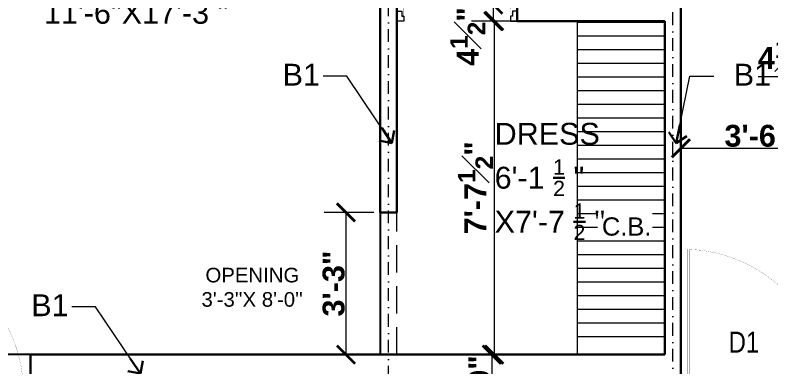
# Model space of a CAD drawing. Header units: feet. Extents: x 18471 to 30550, y -13540 to -11719.
# Drawn here: x 20827.5 to 21034.9, y -12785 to -12688.5 of the extents above; entities that cross this region are included whole.
import ezdxf

# ---------------------------------------------------------------- set-up
doc = ezdxf.new("R2010")
doc.units = ezdxf.units.FT
doc.header["$MEASUREMENT"] = 0
doc.header["$PDMODE"] = 2
for name, pattern in [('ACAD_ISO03W100', [30, 12, -18]), ('DASHDOT', [1, 0.5, -0.25, 0, -0.25]), ('DASHED', [0.75, 0.5, -0.25])]:
    doc.linetypes.add(name, pattern=pattern)
doc.layers.get('0').update_dxf_attribs({"lineweight": 30})
for name, color, linetype, lineweight in [('BEAM', 3, 'Continuous', 15), ('C.B.', 15, 'Continuous', 15), ('DIM', 7, 'Continuous', 18), ('DOOR', 32, 'Continuous', 13), ('HATCH', 9, 'Continuous', 20), ('JOINERY TEXT', 193, 'Continuous', 0), ('PROJ', 30, 'ACAD_ISO03W100', 13), ('TEXT', 7, 'Continuous', 30), ('WALL', 10, 'Continuous', 30)]:
    doc.layers.add(name, color=color, linetype=linetype, lineweight=lineweight)
doc.layers.add('BLK_1_FLR_1_REGULAR_ROOM_1', color=1, linetype='Continuous', plot=False)
doc.styles.add('AR. TEXT 01', font='arialbd.ttf')
doc.styles.add('DIM TEXT', font='GOTHIC.TTF', dxfattribs={"height": 5})
doc.styles.add('PLUMBING', font='gbeitc.shx', dxfattribs={"height": 550})
doc.styles.get("Standard").update_dxf_attribs({"font": 'ARIALN.TTF'})
doc.styles.add('TEX02', font='GARA.TTF')
doc.dimstyles.new('DIM 50', dxfattribs={"dimtxt": 6, "dimasz": 3, "dimexe": 6, "dimexo": 4, "dimgap": 0.3125, "dimtad": 1, "dimzin": 3, "dimdsep": 46, "dimlunit": 4, "dimtxsty": 'AR. TEXT 01', "dimblk": 'DOT', "dimcen": 0.09, "dimclrd": 5, "dimclre": 5, "dimclrt": 5, "dimazin": 0, "dimtfac": 0.8, "dimtofl": 0, "dimtmove": 1, "dimatfit": 3, "dimfxl": 6, "dimfxlon": 1, "dimfrac": 1, "dimtolj": 1, "dimtzin": 0, "dimlwd": -1, "dimlwe": -1, "dimarcsym": 1})
doc.dimstyles.new('STANDARD$7', dxfattribs={"dimtxt": 400, "dimasz": 400, "dimexe": 50, "dimexo": 0, "dimgap": 100, "dimtad": 0, "dimdec": 0, "dimzin": 0, "dimdsep": 46, "dimtxsty": 'PLUMBING', "dimcen": 0, "dimdle": 50, "dimse1": 1, "dimse2": 1, "dimclrd": 256, "dimclre": 63, "dimclrt": 256, "dimadec": 0, "dimazin": 0, "dimtfac": 1, "dimtdec": 0, "dimtofl": 0, "dimtmove": 0, "dimatfit": 3, "dimldrblk": 'OPEN90', "dimfxl": 1, "dimtolj": 1, "dimtzin": 0, "dimlwd": -1, "dimlwe": -1, "dimarcsym": 0})

# ---------------------------------------------------------------- blocks, each defined once
blk = doc.blocks.new('_ArchTick')
at = {"color": 0, "linetype": 'ByBlock', "const_width": 0.15}
blk.add_lwpolyline([(-0.5, -0.5), (0.5, 0.5)], dxfattribs=at)
blk = doc.blocks.new('*D189')
at = {"layer": 'Defpoints', "color": 0, "transparency": 16777216}
for p in [(21010.18, -12725.34), (21052.18, -12725.05), (21052.18, -12725.34)]:
    blk.add_point(p, dxfattribs=at)
at = {"layer": 'DIM', "ltscale": 5, "transparency": 16777216}
for p, q in [((21010.18, -12721.34), (21010.18, -12719.05)), ((21052.18, -12721.34), (21052.18, -12719.05)), ((21010.18, -12725.05), (21052.18, -12725.05))]:
    blk.add_line(p, q, dxfattribs=at)
at = {"layer": 'DIM', "transparency": 16777216, "xscale": 5, "yscale": 5, "zscale": 5, "rotation": 180}
blk.add_blockref('_ArchTick', (21010.18, -12725.05), dxfattribs=at)
at = {"layer": 'DIM', "transparency": 16777216, "xscale": 5, "yscale": 5, "zscale": 5}
blk.add_blockref('_ArchTick', (21052.18, -12725.05), dxfattribs=at)
at = {"layer": 'DIM', "transparency": 16777216, "insert": (21031.18, -12721.67), "char_height": 6, "attachment_point": 5, "style": 'AR. TEXT 01'}
blk.add_mtext('\\A1;3\'-6"', dxfattribs=at)
blk = doc.blocks.new('*D190')
at = {"layer": 'Defpoints', "color": 0, "transparency": 16777216}
for p in [(21052.18, -12725.34), (21056.68, -12725.05), (21056.68, -12754.06)]:
    blk.add_point(p, dxfattribs=at)
at = {"layer": 'DIM', "ltscale": 5, "transparency": 16777216}
for p, q in [((21031.41, -12705.41), (21047.35, -12705.41)), ((21047.35, -12705.41), (21054.43, -12725.05)), ((21052.18, -12721.34), (21052.18, -12719.05)), ((21056.68, -12734.05), (21056.68, -12719.05)), ((21052.18, -12725.05), (21056.68, -12725.05))]:
    blk.add_line(p, q, dxfattribs=at)
at = {"layer": 'DIM', "transparency": 16777216, "xscale": 5, "yscale": 5, "zscale": 5, "rotation": 180}
blk.add_blockref('_ArchTick', (21052.18, -12725.05), dxfattribs=at)
at = {"layer": 'DIM', "transparency": 16777216, "xscale": 5, "yscale": 5, "zscale": 5}
blk.add_blockref('_ArchTick', (21056.68, -12725.05), dxfattribs=at)
at = {"layer": 'DIM', "transparency": 16777216, "insert": (21039.38, -12700.28), "char_height": 6, "attachment_point": 5, "style": 'AR. TEXT 01'}
blk.add_mtext('\\A1;4{\\H0.800000x;\\S1#2;}"', dxfattribs=at)
blk = doc.blocks.new('*D195')
at = {"layer": 'Defpoints', "color": 0, "ltscale": 5, "transparency": 16777216}
for p in [(20929.93, -12742.66), (20918.26, -12781.66), (20929.93, -12781.66)]:
    blk.add_point(p, dxfattribs=at)
at = {"layer": 'DIM', "ltscale": 5, "transparency": 16777216}
for p, q in [((20925.93, -12742.66), (20912.26, -12742.66)), ((20918.26, -12742.66), (20918.26, -12781.66)), ((20925.93, -12781.66), (20912.26, -12781.66))]:
    blk.add_line(p, q, dxfattribs=at)
at = {"layer": 'DIM', "ltscale": 5, "transparency": 16777216, "xscale": 5, "yscale": 5, "zscale": 5}
for p, rotation in [((20918.26, -12742.66), 90), ((20918.26, -12781.66), 270)]:
    blk.add_blockref('_ArchTick', p, dxfattribs=dict(at, rotation=rotation))
at = {"layer": 'DIM', "ltscale": 5, "transparency": 16777216, "insert": (20914.89, -12762.16), "char_height": 6, "attachment_point": 5, "rotation": 90, "style": 'AR. TEXT 01'}
blk.add_mtext('\\A1;3\'-3"', dxfattribs=at)
blk = doc.blocks.new('*D202')
at = {"layer": 'Defpoints', "color": 0, "transparency": 16777216}
for p in [(20970.11, -12685.66), (20958.69, -12690.16), (20970.92, -12690.16)]:
    blk.add_point(p, dxfattribs=at)
at = {"layer": 'DIM', "ltscale": 5, "transparency": 16777216}
for p, q in [((20966.11, -12685.66), (20952.69, -12685.66)), ((20958.69, -12685.66), (20958.69, -12690.16)), ((20966.92, -12690.16), (20952.69, -12690.16))]:
    blk.add_line(p, q, dxfattribs=at)
at = {"layer": 'DIM', "transparency": 16777216, "xscale": 5, "yscale": 5, "zscale": 5}
for p, rotation in [((20958.69, -12685.66), 90), ((20958.69, -12690.16), 270)]:
    blk.add_blockref('_ArchTick', p, dxfattribs=dict(at, rotation=rotation))
at = {"layer": 'DIM', "transparency": 16777216, "insert": (20951.67, -12694.41), "char_height": 6, "attachment_point": 5, "rotation": 90, "style": 'AR. TEXT 01'}
blk.add_mtext('\\A1;4{\\H0.800000x;\\S1#2;}"', dxfattribs=at)
blk = doc.blocks.new('*D203')
at = {"layer": 'Defpoints', "color": 0, "ltscale": 5, "transparency": 16777216}
for p in [(20974.61, -12690.16), (20958.93, -12781.66), (20971.28, -12781.66)]:
    blk.add_point(p, dxfattribs=at)
at = {"layer": 'DIM', "ltscale": 5, "transparency": 16777216}
for p, q in [((20967.93, -12690.16), (20952.93, -12690.16)), ((20958.93, -12690.16), (20958.93, -12781.66)), ((20967.28, -12781.66), (20952.93, -12781.66))]:
    blk.add_line(p, q, dxfattribs=at)
at = {"layer": 'DIM', "ltscale": 5, "transparency": 16777216, "xscale": 5, "yscale": 5, "zscale": 5}
for p, rotation in [((20958.93, -12690.16), 90), ((20958.93, -12781.66), 270)]:
    blk.add_blockref('_ArchTick', p, dxfattribs=dict(at, rotation=rotation))
at = {"layer": 'DIM', "ltscale": 5, "transparency": 16777216, "insert": (20953.79, -12735.91), "char_height": 6, "attachment_point": 5, "rotation": 90, "style": 'AR. TEXT 01'}
blk.add_mtext('\\A1;7\'-7{\\H0.8x;\\S1#2;}"', dxfattribs=at)
blk = doc.blocks.new('*D204')
at = {"layer": 'Defpoints', "color": 0, "ltscale": 5, "transparency": 16777216}
for p in [(20971.28, -12781.66), (20958.31, -12790.66), (20970.72, -12790.66)]:
    blk.add_point(p, dxfattribs=at)
at = {"layer": 'DIM', "ltscale": 5, "transparency": 16777216}
for p, q in [((20967.28, -12781.66), (20952.31, -12781.66)), ((20958.31, -12781.66), (20958.31, -12790.66)), ((20966.72, -12790.66), (20952.31, -12790.66))]:
    blk.add_line(p, q, dxfattribs=at)
at = {"layer": 'DIM', "ltscale": 5, "transparency": 16777216, "xscale": 5, "yscale": 5, "zscale": 5}
for p, rotation in [((20958.31, -12781.66), 90), ((20958.31, -12790.66), 270)]:
    blk.add_blockref('_ArchTick', p, dxfattribs=dict(at, rotation=rotation))
at = {"layer": 'DIM', "ltscale": 5, "transparency": 16777216, "insert": (20954.93, -12786.16), "char_height": 6, "attachment_point": 5, "rotation": 90, "style": 'AR. TEXT 01'}
blk.add_mtext('\\A1;9"', dxfattribs=at)
blk = doc.blocks.new('A$Cb508cf72')
at = {"layer": 'DOOR'}
for points in [[(1.59, 31.98), (1.59, 33.65), (2.17, 33.65), (2.17, 35.23), (0, 35.23), (0, 31.98), (1.59, 31.98)], [(37.41, 31.98), (37.41, 33.65), (36.83, 33.65), (36.83, 35.23), (39, 35.23), (39, 31.98), (37.41, 31.98)]]:
    blk.add_lwpolyline(points, dxfattribs=at)
at = {"layer": 'DOOR', "const_width": 0.0364}
blk.add_lwpolyline([(37.12, 33.65, -0.383411), (1.68, 0.02, -0.414214)], format="xyb", dxfattribs=at)
blk.add_lwpolyline([(1.68, 0.02), (1.68, 33.34), (2.19, 33.34), (2.19, 0.02)], dxfattribs=at)
blk = doc.blocks.new('_Open90')
at = {"color": 0, "linetype": 'ByBlock', "lineweight": -2}
for p, q in [((-0.5, 0.5), (0, 0)), ((0, 0), (-1, 0)), ((0, 0), (-0.5, -0.5))]:
    blk.add_line(p, q, dxfattribs=at)
blk = doc.blocks.new('A$C3772fbca')
at = {"layer": 'BEAM', "linetype": 'DASHDOT', "ltscale": 7}
for p, q in [((287.25, 215.75), (287.25, 630)), ((365.25, 405), (365.25, 630))]:
    blk.add_line(p, q, dxfattribs=at)
at = {"layer": 'BEAM', "ltscale": 25, "char_height": 6, "width": 8.0557, "attachment_point": 1, "style": 'DIM TEXT'}
for insert in [(258.18, 493.78), (382, 493.78), (189.21, 430.55)]:
    blk.add_mtext('\\A1;{\\fArial|b0|i0|c0|p34;B1}', dxfattribs=dict(at, insert=insert))
at = {"layer": 'BEAM', "ltscale": 25}
for points in [[(288.17, 472.02), (275.85, 490.37), (269.35, 490.39)], [(366.17, 472.02), (369.96, 490.38), (376.54, 490.39)], [(219.19, 408.79), (206.87, 427.14), (200.38, 427.16)]]:
    blk.add_leader(points, dimstyle='STANDARD$7', override={"dimasz": 5}, dxfattribs=at)

msp = doc.modelspace()

# ---------------------------------------------------------------- hatches: boundary and pattern name
at = {"layer": 'HATCH'}
h = msp.add_hatch(dxfattribs=at)
h.set_pattern_fill('LINE', color=256, scale=30, style=0)
h.set_pattern_definition([(0, (3346.303, 27580.8044), (0, 3.75), [])])
h.paths.add_polyline_path([(21005.781, -12688.658), (20981.781, -12688.658), (20981.781, -12780.158), (21005.781, -12780.158)])
h.paths.add_polyline_path([(20987.254, -12742.763), (21002.384, -12742.763), (21002.384, -12750.434), (20987.254, -12750.434)], flags=16)

# ---------------------------------------------------------------- linework, layer by layer
at = {"layer": 'BLK_1_FLR_1_REGULAR_ROOM_1', "color": 1, "elevation": 0.023}
msp.add_lwpolyline([(20789.681, -12574.658), (20927.681, -12574.658), (20927.681, -12781.658), (20789.681, -12781.658)], close=True, dxfattribs=at)
at = {"layer": 'C.B.'}
msp.add_line((20981.781, -12781.658, 0.023), (20981.781, -12690.158, 0.023), dxfattribs=at)
at = {"layer": 'PROJ', "linetype": 'DASHED', "ltscale": 15}
for p, q in [((20927.681, -12781.658, 0.023), (20927.681, -12742.658, 0.023)), ((20932.181, -12781.658, 0.023), (20932.181, -12742.658, 0.023))]:
    msp.add_line(p, q, dxfattribs=at)
at = {"layer": 'WALL'}
for p, q in [((21010.181, -12790.658, 0.023), (21010.181, -12529.658, 0.023)), ((20927.681, -12742.658, 0.023), (20927.681, -12574.658, 0.023)), ((20932.181, -12690.158, 0.023), (20932.181, -12574.658, 0.023)), ((20965.281, -12690.158, 0.023), (20965.281, -12685.658, 0.023)), ((20932.181, -12742.658, 0.023), (20932.181, -12690.158, 0.023)), ((21005.781, -12690.158, 0.023), (20965.281, -12690.158, 0.023)), ((21005.781, -12781.658, 0.023), (21005.781, -12690.158, 0.023)), ((20932.181, -12742.658, 0.023), (20927.681, -12742.658, 0.023)), ((20831.681, -12790.658, 0.023), (20831.681, -12781.658, 0.023)), ((21005.781, -12781.658, 0.023), (20831.681, -12781.658, 0.023))]:
    msp.add_line(p, q, dxfattribs=at)

# ---------------------------------------------------------------- block references
at = {"ltscale": 5}
msp.add_blockref('A$C3772fbca', (20642.681, -13195.658, 0.023), dxfattribs=at)
at = {"layer": 'HATCH', "ltscale": 5, "rotation": 180}
for p, xscale, yscale, zscale in [((20932.281, -12660.35, 0.023), -0.8461538461238401, 0.8461538461238401, 0.8461538461238401), ((20789.681, -12752.721, 0.023), -1.076923076884569, 1.076923076884569, 1.076923076884569), ((21010.181, -12752.721, 0.023), -1.076923076884569, 1.076923076884569, 1.076923076884569)]:
    msp.add_blockref('A$Cb508cf72', p, dxfattribs=dict(at, xscale=xscale, yscale=yscale, zscale=zscale))

# ---------------------------------------------------------------- texts
at = {"layer": 'JOINERY TEXT', "insert": (21023.266, -12775.355, 0.023), "char_height": 5.75, "width": 20.94495, "attachment_point": 1}
msp.add_mtext('\\A1;D1', dxfattribs=at)
at = {"layer": 'TEXT', "attachment_point": 1, "style": 'TEX02'}
for s, insert, char_height, width in [('\\A1;{\\fArial|b0|i0|c0|p34;BED ROOM\\P11\'-6"X17\'-3 "}', (20835.371, -12674.901, 0.023), 6, 62.8831), ('\\A1;{\\fArial|b0|i0|c0|p34;DRESS\\P6\'-1 \\H0.7x;\\S1/2;\\H1.42857x; "\\PX7\'-7 \\H0.7x;\\S1/2;\\H1.42857x; \\fGaramond|b0|i0|c0|p18;\\H1.0003x;"}', (20959.062, -12718.087, 0.023), 6, 39.22964), ('\\A1;{\\fArial|b0|i0|c0|p34;C.B.}', (20988.504, -12744.013, 0.023), 5, 28.16677), ("\\A1;\\pi18.86583;{\\fArial|b0|i0|c0|p34;OPENING\\P\\pi17.77306;3'-3''X 8'-0''}", (20860.833, -12757.841, 0.023), 4, 62.8831)]:
    msp.add_mtext(s, dxfattribs=dict(at, insert=insert, char_height=char_height, width=width))

# ---------------------------------------------------------------- dimensions: what is measured, and where the dimension line sits
at = {"layer": 'DIM', "ltscale": 5}
dim = msp.add_linear_dim(base=(20958.69, -12690.158, 0.023), p1=(20970.109, -12685.658, 0.023), p2=(20970.918, -12690.158, 0.023), angle=90, dimstyle='DIM 50', override={"dimtxt": 6, "dimasz": 5, "dimblk": 'ArchTick', "dimclrd": 256, "dimclre": 256, "dimclrt": 256, "dimfxl": 9}, dxfattribs=at)
dim.commit()
dim.dimension.update_dxf_attribs({"geometry": '*D202', "text_midpoint": (20956.799, -12694.409, 0.023), "dimtype": 160})
for base, p1, p2, picture, middle in [((20958.926, -12781.658, 0.023), (20974.61, -12690.158, 0.023), (20971.275, -12781.658, 0.023), '*D203', (20953.794, -12735.908, 0.023)), ((20918.264, -12781.658, 0.023), (20929.931, -12742.658, 0.023), (20929.931, -12781.658, 0.023), '*D195', (20914.888, -12762.158, 0.023)), ((20958.307, -12790.658, 0.023), (20971.275, -12781.658, 0.023), (20970.719, -12790.658, 0.023), '*D204', (20954.929, -12786.158, 0.023))]:
    dim = msp.add_linear_dim(base=base, p1=p1, p2=p2, angle=90, dimstyle='DIM 50', override={"dimtxt": 6, "dimasz": 5, "dimblk": 'ArchTick', "dimclrd": 256, "dimclre": 256, "dimclrt": 256, "dimfxl": 9}, dxfattribs=at)
    dim.commit()
    dim.dimension.update_dxf_attribs({"geometry": picture, "text_midpoint": middle})
dim = msp.add_linear_dim(base=(21056.681, -12725.045, 0.023), p1=(21052.181, -12725.338, 0.023), p2=(21056.681, -12754.058, 0.023), dimstyle='DIM 50', override={"dimtxt": 6, "dimasz": 5, "dimblk": 'ArchTick', "dimclrd": 256, "dimclre": 256, "dimclrt": 256, "dimfxl": 9}, dxfattribs=at)
dim.commit()
dim.dimension.update_dxf_attribs({"geometry": '*D190', "text_midpoint": (21047.041, -12705.411, 0.023), "dimtype": 160})
dim = msp.add_linear_dim(base=(21052.181, -12725.045, 0.023), p1=(21010.181, -12725.338, 0.023), p2=(21052.181, -12725.338, 0.023), dimstyle='DIM 50', override={"dimtxt": 6, "dimasz": 5, "dimblk": 'ArchTick', "dimclrd": 256, "dimclre": 256, "dimclrt": 256, "dimfxl": 9}, dxfattribs=at)
dim.commit()
dim.dimension.update_dxf_attribs({"geometry": '*D189', "text_midpoint": (21031.181, -12721.673, 0.023)})

doc.saveas('drawing.dxf')
